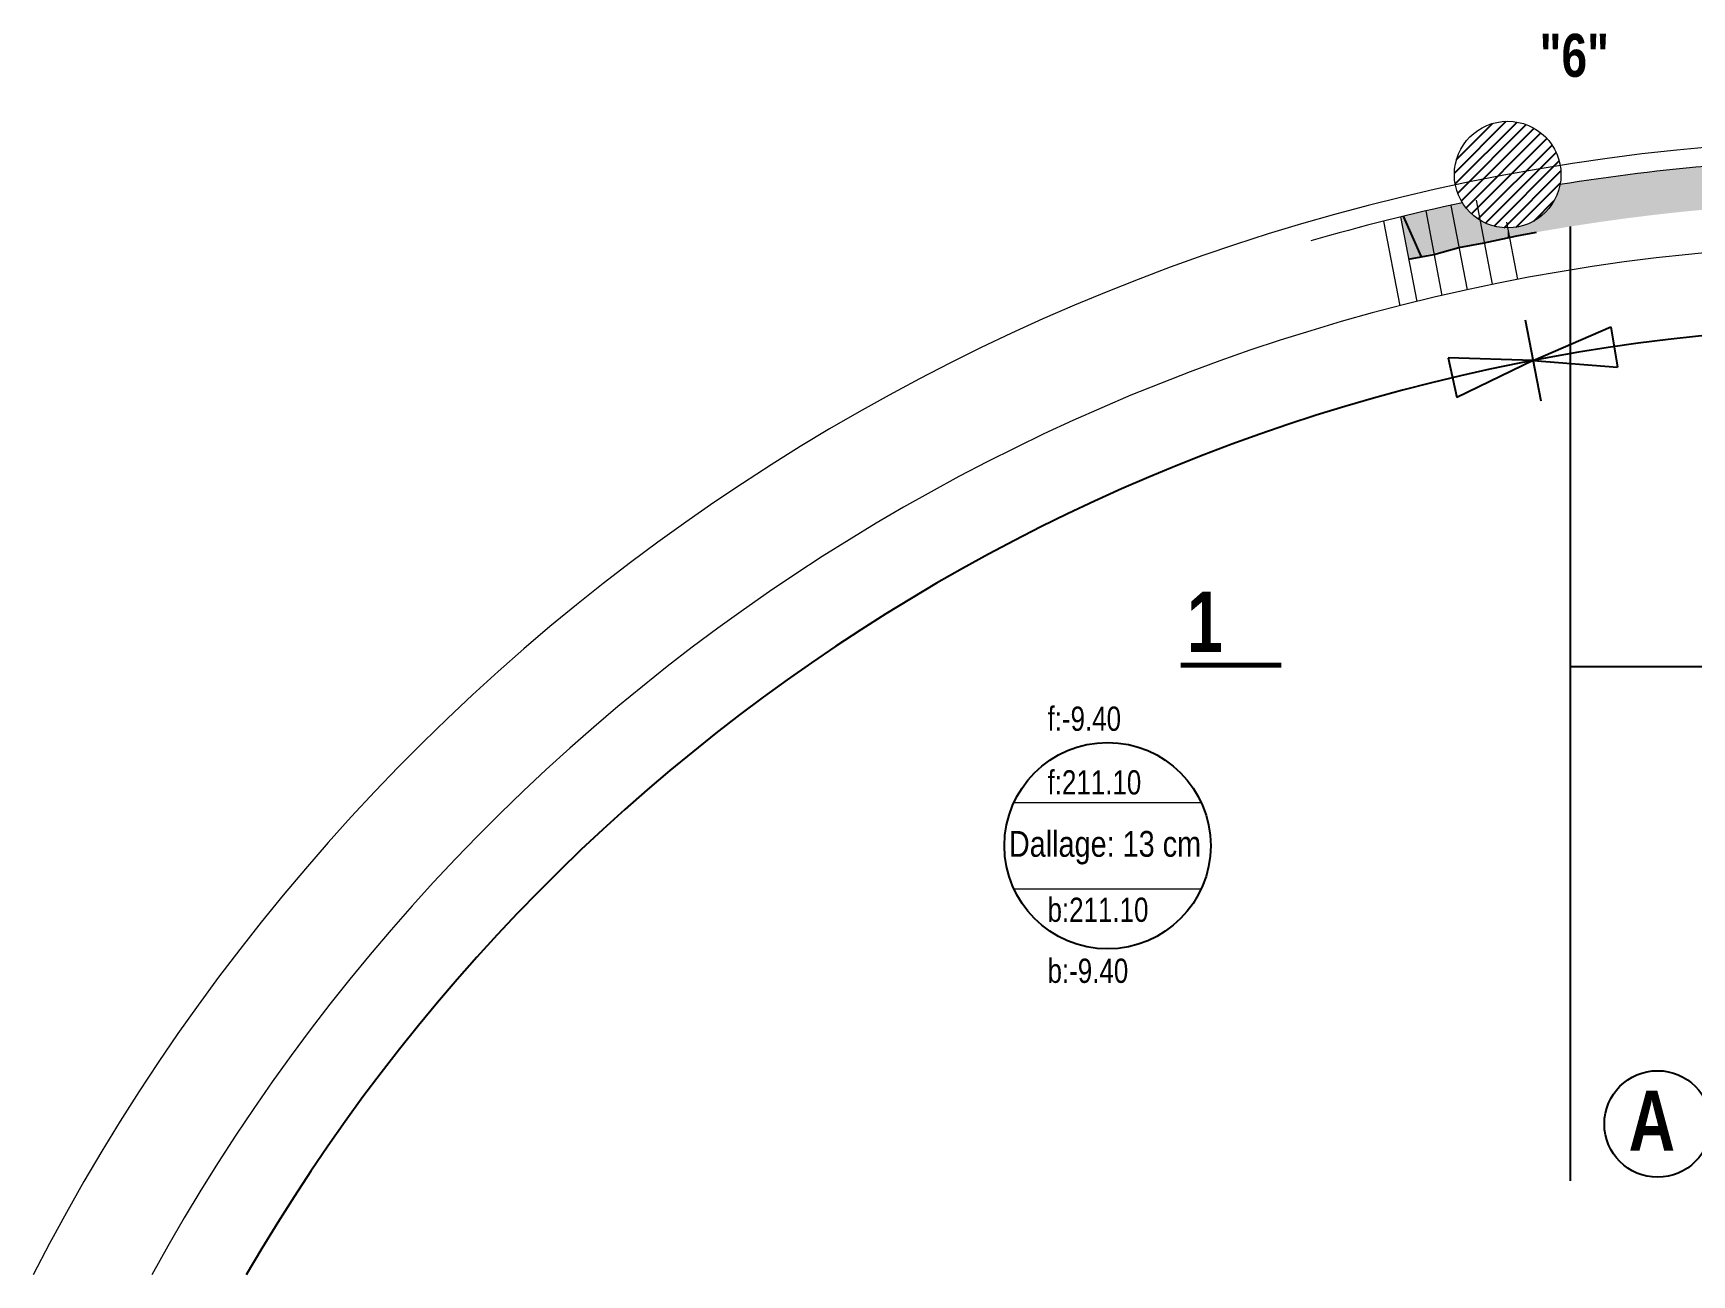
# Model space of a CAD drawing. Header units: centimetres. Extents: x -14085 to 643619, y -47998 to 35592.
# Drawn here: x 48929 to 49894, y 4814 to 5536 of the extents above; entities that cross this region are included whole.
import ezdxf
from ezdxf.enums import TextEntityAlignment as Align

# ---------------------------------------------------------------- set-up
doc = ezdxf.new("R2010")
doc.units = ezdxf.units.CM
for name, color, linetype in [('01_linteaux', 2, 'Continuous'), ('01_poch_murs', 253, 'Continuous'), ('01_texte', 230, 'Continuous')]:
    doc.layers.add(name, color=color, linetype=linetype)
for name, color, linetype, lineweight in [('01_murs_coup', 5, 'Continuous', 60), ('01_PIEUX', 5, 'Continuous', 60), ('01_sem', 42, 'Continuous', 15)]:
    doc.layers.add(name, color=color, linetype=linetype, lineweight=lineweight)
doc.styles.add('Eurostile', font='')
doc.styles.add('impact', font='impact.ttf')
doc.styles.add('MATTE_TXT', font='arial.ttf')
doc.styles.get('Eurostile').set_extended_font_data('Eurostile')

msp = doc.modelspace()

# ---------------------------------------------------------------- hatches: boundary and pattern name
at = {"layer": '01_poch_murs'}
h = msp.add_hatch(dxfattribs=at)
h.set_pattern_fill('ANSI31', color=256, scale=1.5)
h.set_pattern_definition([(45, (31577.8885, 14156.822), (-3.367596, 3.367596), [])])
h.paths.add_polyline_path([(49786.58, 5484.55, 0.414214), (49755.58, 5453.55), (49786.58, 5453.55)])
h.paths.add_polyline_path([(49786.58, 5453.55), (49755.58, 5453.55, 0.414214), (49786.58, 5422.55)])
h.paths.add_polyline_path([(49786.58, 5484.55), (49786.58, 5453.55), (49817.58, 5453.55, 0.414214)])
h.paths.add_polyline_path([(49817.58, 5453.55), (49786.58, 5453.55), (49786.58, 5422.55, 0.414214)])
at = {"layer": '01_poch_murs', "ltscale": 3}
h = msp.add_hatch(color=256, dxfattribs=at)
h.dxf.hatch_style = 1
h.paths.add_polyline_path([(50056.43, 5462.11), (49964.5, 5461.26, -0.666709), (49907.32, 5458.82, 0.018918), (49817.02, 5447.69, -0.205808), (49803.27, 5427.43), (49803.27, 5420, -0.034976), (49966.92, 5437.38), (50155.6, 5437.38), (50155.6, 5462.38), (50114.3, 5462.38, -0.686668)])
h = msp.add_hatch(color=256, dxfattribs=at)
h.dxf.hatch_style = 1
h.paths.add_polyline_path([(49770.44, 5427.09, -0.116535), (49760.3, 5437.11, 0.00144), (49753.53, 5435.66), (49758.23, 5411.1, -0.003185), (49772.91, 5414.2)])
h.paths.add_polyline_path([(49753.53, 5435.66, 0.003119), (49738.88, 5432.38), (49743.59, 5407.81, -0.003186), (49758.23, 5411.1)])
h.paths.add_polyline_path([(49738.88, 5432.38, 0.003121), (49724.27, 5428.91), (49728.98, 5404.33, -0.003187), (49743.59, 5407.81)])
h.paths.add_polyline_path([(49786.58, 5422.55, -0.13777), (49770.44, 5427.09), (49772.91, 5414.2, -0.002959), (49786.58, 5416.91)])
h.paths.add_polyline_path([(49803.27, 5427.43, -0.143115), (49786.58, 5422.55), (49787.62, 5417.11, -0.003378), (49803.27, 5420)])
h = msp.add_hatch(color=256, dxfattribs=at)
h.dxf.hatch_style = 1
h.paths.add_polyline_path([(49786.58, 5422.55), (49786.58, 5416.91, -0.000225), (49787.62, 5417.11)])

# ---------------------------------------------------------------- linework, layer by layer
at = {"layer": '01_linteaux'}
msp.add_line((49823.21, 4868.26), (49823.21, 5423.36), dxfattribs=at)
at = {"layer": '01_murs_coup', "linetype": 'Continuous', "lineweight": 5}
for p, q in [((49499.32, 5088.31), (49608.34, 5088.31)), ((49499.32, 5038.16), (49608.34, 5038.16))]:
    msp.add_line(p, q, dxfattribs=at)
for start, end in [(94.85607, 99.19121), (101.94011, 106.27421)]:
    msp.add_arc((50009.13, 4260.41), 1202.73, start, end, dxfattribs=at)
at = {"layer": '01_PIEUX', "linetype": 'Continuous', "lineweight": 5}
msp.add_circle((49786.58, 5453.55), 31, dxfattribs=at)
at = {"layer": '01_poch_murs'}
msp.add_line((49725.88, 5429.3), (49736.35, 5405.74), dxfattribs=at)
at = {"layer": '01_poch_murs', "ltscale": 3}
for p, q in [((49758.23, 5411.1), (49772.96, 5413.92)), ((49772.96, 5413.92), (49791.98, 5417.94)), ((49791.98, 5417.94), (49803.27, 5420)), ((49728.98, 5404.33), (49743.71, 5407.15)), ((49743.71, 5407.15), (49758.23, 5411.1))]:
    msp.add_line(p, q, dxfattribs=at)
at = {"layer": '01_sem', "lineweight": 5}
for p, q in [((49738.88, 5432.38), (49748.29, 5383.23)), ((49753.53, 5435.62), (49762.93, 5386.53)), ((49768.24, 5438.57), (49777.59, 5389.74)), ((49723.97, 5377.3), (49714.55, 5426.5)), ((49724.27, 5428.91), (49733.69, 5379.74)), ((49785.95, 5425.83), (49792.32, 5392.56))]:
    msp.add_line(p, q, dxfattribs=at)
for radius, start, end in [(1213.73, 91.99092, 152.88152), (1152.73, 92.0761, 151.31761)]:
    msp.add_arc((50009.13, 4260.41), radius, start, end, dxfattribs=at)
at = {"layer": '01_texte'}
for p, q in [((49796.83, 5369.03), (49805.84, 5321.97)), ((49801.34, 5345.5), (49846.66, 5364.91)), ((49846.66, 5364.91), (49850.49, 5341.58)), ((49801.34, 5345.5), (49752.05, 5347.02)), ((49752.05, 5347.02), (49757.01, 5323.91)), ((49801.34, 5345.5), (49757.01, 5323.91)), ((49801.34, 5345.5), (49850.49, 5341.58)), ((49823.21, 5167.39), (51489.68, 5167.39))]:
    msp.add_line(p, q, dxfattribs=at)
at = {"layer": '01_texte', "const_width": 3}
msp.add_lwpolyline([(49654.87, 5168.26), (49596.37, 5168.26)], dxfattribs=at)
at = {"layer": '01_texte'}
for centre, radius in [((49553.83, 5063.23), 60), ((49873.79, 4901.39), 30.98)]:
    msp.add_circle(centre, radius, dxfattribs=at)
msp.add_arc((50009.13, 4260.41), 1104.81, 92.12065, 149.94915, dxfattribs=at)

# ---------------------------------------------------------------- texts
at = {"layer": '01_texte', "style": 'impact'}
for s, height, p in [('"6"', 25, (49825.34, 5502.9)), ('1', 35, (49610.39, 5165.4))]:
    msp.add_text(s, height=height, rotation=0, dxfattribs=at).set_placement(p, align=Align.BOTTOM_CENTER)
at = {"layer": '01_texte', "style": 'Eurostile', "width": 0.8}
for s, p in [('f:-9.40', (49518.92, 5130.05)), ('f:211.10', (49518.92, 5093.01)), ('b:211.10', (49518.92, 5018.94)), ('b:-9.40', (49518.92, 4983.45))]:
    msp.add_text(s, height=14.097, rotation=0, dxfattribs=at).set_placement(p)
at = {"layer": '01_texte', "style": 'MATTE_TXT', "width": 0.8}
msp.add_text('Dallage: 13 cm', height=15, dxfattribs=at).set_placement((49552.34, 5052.29), align=Align.BOTTOM_CENTER)
at = {"layer": '01_texte', "style": 'impact'}
msp.add_text('A', height=35, dxfattribs=at).set_placement((49870.45, 4903.27), align=Align.MIDDLE_CENTER)

doc.saveas('drawing.dxf')
